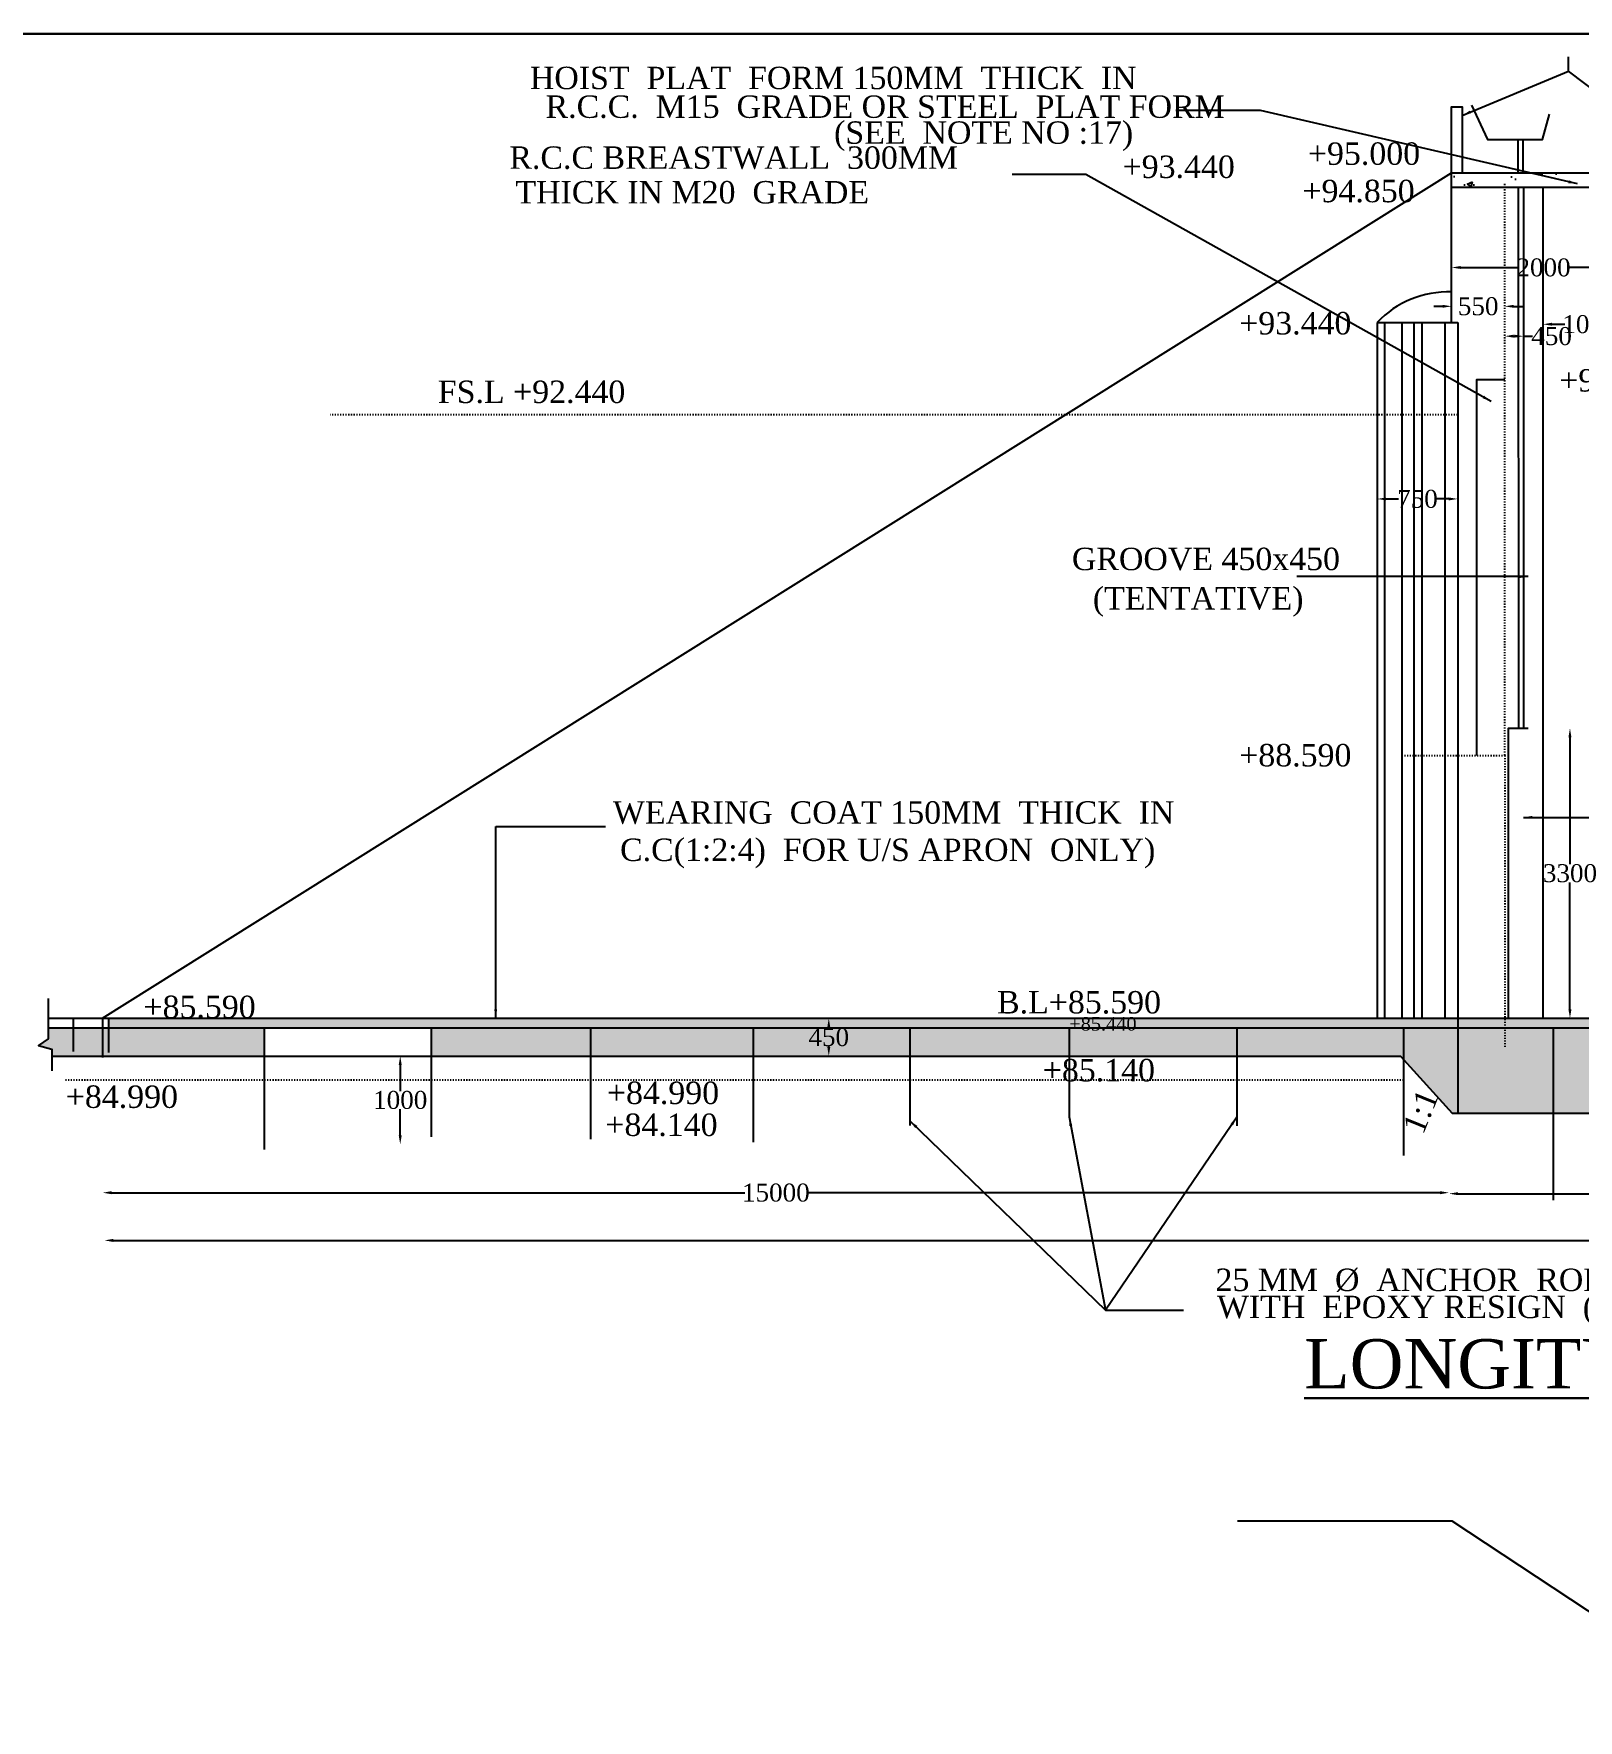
# Model space of a CAD drawing. Header units: millimetres. Extents: x 4336 to 90516, y 1888 to 56787.
# Drawn here: x 29564 to 46788, y 37980 to 56787 of the extents above; entities that cross this region are included whole.
import ezdxf

# ---------------------------------------------------------------- set-up
doc = ezdxf.new("R2010")
doc.units = ezdxf.units.MM
doc.header["$MEASUREMENT"] = 0
doc.header["$PDMODE"] = 66
doc.header["$PDSIZE"] = 170
doc.linetypes.add('ACAD_ISO03W100', pattern=[30, 12, -18])
for name, color, linetype in [('DIM', 5, 'Continuous'), ('DOT LINE', 3, 'ACAD_ISO03W100'), ('DWG. LINE', 1, 'Continuous'), ('HATCH', 2, 'Continuous'), ('TEXT', 7, 'Continuous')]:
    doc.layers.add(name, color=color, linetype=linetype)
doc.layers.add('TITLE', color=7, linetype='Continuous', lineweight=30)
doc.styles.get("Standard").update_dxf_attribs({"font": 'TIMES.TTF', "height": 200})
doc.dimstyles.get("Standard").update_dxf_attribs({"dimtxt": 200, "dimasz": 100, "dimexe": 0.18, "dimexo": 0.0625, "dimgap": 0.09, "dimtad": 0, "dimtih": 1, "dimtoh": 1, "dimdec": 1, "dimzin": 0, "dimdsep": 46, "dimtxsty": 'Standard', "dimcen": 0.09, "dimse1": 1, "dimse2": 1, "dimclrd": 5, "dimclre": 5, "dimclrt": 4, "dimadec": 0, "dimazin": 0, "dimtfac": 1, "dimtdec": 1, "dimtofl": 0, "dimtmove": 0, "dimatfit": 3, "dimfxl": 1, "dimtolj": 1, "dimtzin": 0, "dimarcsym": 0})

# ---------------------------------------------------------------- blocks, each defined once
blk = doc.blocks.new('*D189')
at = {"layer": 'Defpoints', "color": 0}
for p in [(33664, 45387), (33651, 44404), (33664, 44404)]:
    blk.add_point(p, dxfattribs=at)
at = {"layer": 'DIM', "color": 5, "lineweight": -2}
for p, q in [((33651, 45287), (33651, 44997)), ((33651, 44504), (33651, 44794))]:
    blk.add_line(p, q, dxfattribs=at)
at = {"layer": 'DIM', "color": 5}
for points in [[(33634, 45287), (33668, 45287), (33651, 45387)], [(33634, 44504), (33668, 44504), (33651, 44404)]]:
    blk.add_solid(points, dxfattribs=at)
at = {"layer": 'DIM', "color": 4, "insert": (33651, 44896), "char_height": 200, "attachment_point": 5}
blk.add_mtext('\\A1;1000', dxfattribs=at)
blk = doc.blocks.new('*D190')
at = {"layer": 'Defpoints', "color": 0}
for p in [(38430, 45808), (38430, 45387), (38430, 45387)]:
    blk.add_point(p, dxfattribs=at)
at = {"layer": 'DIM', "color": 5, "lineweight": -2}
for p, q in [((38430, 45708), (38430, 45699)), ((38430, 45487), (38430, 45496))]:
    blk.add_line(p, q, dxfattribs=at)
at = {"layer": 'DIM', "color": 5}
for points in [[(38414, 45708), (38447, 45708), (38430, 45808)], [(38414, 45487), (38447, 45487), (38430, 45387)]]:
    blk.add_solid(points, dxfattribs=at)
at = {"layer": 'DIM', "color": 4, "insert": (38430, 45597), "char_height": 200, "attachment_point": 5}
blk.add_mtext('\\A1;450', dxfattribs=at)
blk = doc.blocks.new('*D191')
at = {"layer": 'Defpoints', "color": 0}
for p in [(30333, 43835), (45347, 43863), (45347, 43835)]:
    blk.add_point(p, dxfattribs=at)
at = {"layer": 'DIM', "color": 5, "lineweight": -2}
for p, q in [((30433, 43863), (37493, 43863)), ((45247, 43863), (38186, 43863))]:
    blk.add_line(p, q, dxfattribs=at)
at = {"layer": 'DIM', "color": 5}
for points in [[(30433, 43880), (30433, 43846), (30333, 43863)], [(45247, 43880), (45247, 43846), (45347, 43863)]]:
    blk.add_solid(points, dxfattribs=at)
at = {"layer": 'DIM', "color": 4, "insert": (37840, 43863), "char_height": 200, "attachment_point": 5}
blk.add_mtext('\\A1;15000', dxfattribs=at)
blk = doc.blocks.new('*D192')
at = {"layer": 'Defpoints', "color": 0}
for p in [(45347, 43863), (52601, 43863), (52601, 43852)]:
    blk.add_point(p, dxfattribs=at)
at = {"layer": 'DIM', "color": 5, "lineweight": -2}
for p, q in [((45447, 43852), (48689, 43852)), ((52501, 43852), (49259, 43852))]:
    blk.add_line(p, q, dxfattribs=at)
at = {"layer": 'DIM', "color": 5}
for points in [[(45447, 43869), (45447, 43836), (45347, 43852)], [(52501, 43869), (52501, 43836), (52601, 43852)]]:
    blk.add_solid(points, dxfattribs=at)
at = {"layer": 'DIM', "color": 4, "insert": (48974, 43852), "char_height": 200, "attachment_point": 5}
blk.add_mtext('\\A1;7200', dxfattribs=at)
blk = doc.blocks.new('*D198')
at = {"layer": 'Defpoints', "color": 0}
for p in [(44546, 51599), (45444, 51599), (45444, 51599)]:
    blk.add_point(p, dxfattribs=at)
at = {"layer": 'DIM', "color": 5, "lineweight": -2}
for p, q in [((44646, 51599), (44784, 51599)), ((45344, 51599), (45206, 51599))]:
    blk.add_line(p, q, dxfattribs=at)
at = {"layer": 'DIM', "color": 5}
for points in [[(44646, 51616), (44646, 51583), (44546, 51599)], [(45344, 51616), (45344, 51583), (45444, 51599)]]:
    blk.add_solid(points, dxfattribs=at)
at = {"layer": 'DIM', "color": 4, "insert": (44995, 51599), "char_height": 200, "attachment_point": 5}
blk.add_mtext('\\A1;750', dxfattribs=at)
blk = doc.blocks.new('*D200')
at = {"layer": 'Defpoints', "color": 0}
for p in [(45376, 53873), (45968, 53873), (45968, 53747)]:
    blk.add_point(p, dxfattribs=at)
at = {"layer": 'DIM', "color": 5, "lineweight": -2}
for p, q in [((45276, 53747), (45176, 53747)), ((46068, 53747), (46168, 53747))]:
    blk.add_line(p, q, dxfattribs=at)
at = {"layer": 'DIM', "color": 5}
for points in [[(45276, 53764), (45276, 53731), (45376, 53747)], [(46068, 53764), (46068, 53731), (45968, 53747)]]:
    blk.add_solid(points, dxfattribs=at)
at = {"layer": 'DIM', "color": 4, "insert": (45672, 53747), "char_height": 200, "attachment_point": 5}
blk.add_mtext('\\A1;550', dxfattribs=at)
blk = doc.blocks.new('*D201')
at = {"layer": 'Defpoints', "color": 0}
for p in [(45376, 54179), (47426, 54180), (47426, 54179)]:
    blk.add_point(p, dxfattribs=at)
at = {"layer": 'DIM', "color": 5, "lineweight": -2}
for p, q in [((45476, 54180), (46114, 54180)), ((47326, 54180), (46688, 54180))]:
    blk.add_line(p, q, dxfattribs=at)
at = {"layer": 'DIM', "color": 5}
for points in [[(45476, 54197), (45476, 54164), (45376, 54180)], [(47326, 54197), (47326, 54164), (47426, 54180)]]:
    blk.add_solid(points, dxfattribs=at)
at = {"layer": 'DIM', "color": 4, "insert": (46401, 54180), "char_height": 200, "attachment_point": 5}
blk.add_mtext('\\A1;2000', dxfattribs=at)
blk = doc.blocks.new('*D202')
at = {"layer": 'Defpoints', "color": 0}
for p in [(46394, 53542), (47432, 53547), (47432, 53542)]:
    blk.add_point(p, dxfattribs=at)
at = {"layer": 'DIM', "color": 5, "lineweight": -2}
for p, q in [((46494, 53547), (46640, 53547)), ((47332, 53547), (47186, 53547))]:
    blk.add_line(p, q, dxfattribs=at)
at = {"layer": 'DIM', "color": 5}
for points in [[(46494, 53564), (46494, 53531), (46394, 53547)], [(47332, 53564), (47332, 53531), (47432, 53547)]]:
    blk.add_solid(points, dxfattribs=at)
at = {"layer": 'DIM', "color": 4, "insert": (46913, 53547), "char_height": 200, "attachment_point": 5}
blk.add_mtext('\\A1;1000', dxfattribs=at)
blk = doc.blocks.new('*D203')
at = {"layer": 'Defpoints', "color": 0}
for p in [(45968, 53480), (46177, 53480), (46177, 53414)]:
    blk.add_point(p, dxfattribs=at)
at = {"layer": 'DIM', "color": 5, "lineweight": -2}
for p, q in [((46068, 53414), (46077, 53414)), ((46177, 53414), (46277, 53414))]:
    blk.add_line(p, q, dxfattribs=at)
at = {"layer": 'DIM', "color": 5}
for points in [[(46068, 53431), (46068, 53398), (45968, 53414)], [(46077, 53431), (46077, 53398), (46177, 53414)]]:
    blk.add_solid(points, dxfattribs=at)
at = {"layer": 'DIM', "color": 4, "insert": (46491, 53414), "char_height": 200, "attachment_point": 5}
blk.add_mtext('\\A1;450', dxfattribs=at)
blk = doc.blocks.new('*D206')
at = {"layer": 'Defpoints', "color": 0}
for p in [(30352, 43318), (68304, 43331), (68304, 43318)]:
    blk.add_point(p, dxfattribs=at)
at = {"layer": 'DIM', "color": 5, "lineweight": -2}
for p, q in [((30452, 43331), (56164, 43331)), ((68204, 43331), (57028, 43331))]:
    blk.add_line(p, q, dxfattribs=at)
at = {"layer": 'DIM', "color": 5}
for points in [[(30452, 43348), (30452, 43314), (30352, 43331)], [(68204, 43348), (68204, 43314), (68304, 43331)]]:
    blk.add_solid(points, dxfattribs=at)
at = {"layer": 'DIM', "color": 4, "insert": (56596, 43331), "char_height": 200, "attachment_point": 5}
blk.add_mtext('\\A1;378800', dxfattribs=at)
blk = doc.blocks.new('*D217')
at = {"layer": 'Defpoints', "color": 0}
for p in [(46696, 49042), (46696, 45808), (46696, 45808)]:
    blk.add_point(p, dxfattribs=at)
at = {"layer": 'DIM', "color": 5, "lineweight": -2}
for p, q in [((46696, 48942), (46696, 47527)), ((46696, 45908), (46696, 47323))]:
    blk.add_line(p, q, dxfattribs=at)
at = {"layer": 'DIM', "color": 5}
for points in [[(46679, 48942), (46712, 48942), (46696, 49042)], [(46679, 45908), (46712, 45908), (46696, 45808)]]:
    blk.add_solid(points, dxfattribs=at)
at = {"layer": 'DIM', "color": 4, "insert": (46696, 47425), "char_height": 200, "attachment_point": 5}
blk.add_mtext('\\A1;3300', dxfattribs=at)

msp = doc.modelspace()

# ---------------------------------------------------------------- hatches: boundary and pattern name
at = {"layer": 'HATCH'}
h = msp.add_hatch(dxfattribs=at)
h.set_pattern_fill('AR-CONC', color=256, scale=90, style=0)
h.set_pattern_definition([(50, (0, 0), (645.534, -56.477), [67.5, -742.5]), (355, (0, 0), (-124.876, 676.973), [54, -594]), (100.4514, (53.8, -4.7), (520.6584, 620.4956), [57.366, -631.028]), (46.1842, (0, 180), (960.517, -148.967), [101.25, -1113.75]), (96.6356, (80, 167.6), (841.196, 876.706), [86.049, -946.542]), (351.1842, (0, 180), (841.196, 876.707), [81, -891]), (21, (90, 135), (537.2163, -362.357), [67.5, -742.5]), (326, (90, 135), (218.984, 652.635), [54, -594]), (71.4514, (134.77, 104.8), (756.2004, 290.2774), [57.366, -631.028]), (37.5, (0, 0), (10.9439, 299.6045), [0, -586.8, 0, -603, 0, -596.25]), (7.5, (0, 0), (236.7626, 354.9705), [0, -343.8, 0, -573.3, 0, -227.25]), (327.5, (-200.7, 0), (480.4402, -20.2994), [0, -225, 0, -702, 0, -931.5]), (317.5, (-290.7, 0), (524.8676, 90.0945), [0, -292.5, 0, -466.2, 0, -661.5])])
h.paths.add_polyline_path([(47392.44, 55236.49), (45375.94, 55236.49), (45375.94, 55074.02), (47392.44, 55074.02)])
h.paths.add_polyline_path([(47881.59, 55491.15), (47656.21, 55491.15), (47656.21, 55530.92), (47392.44, 55530.92), (47392.44, 55216.9), (47881.59, 55216.9)])
h.paths.add_polyline_path([(52560.99, 55153.32), (47392.44, 55153.32), (47392.44, 55074.02), (47392.44, 54825.91), (52560.99, 54825.91)])
h.paths.add_polyline_path([(52560.99, 54825.91), (47392.44, 54825.91), (47392.44, 54505.39), (52560.99, 54505.39)])
h.paths.add_polyline_path([(52560.99, 55931.16), (52458.09, 55931.16), (52458.09, 55491.74), (52113.7, 55491.74), (52113.7, 55216.9), (52560.99, 55216.9)])
h.paths.add_polyline_path([(48601.29, 54783.57), (52205.83, 54783.57), (52205.83, 55166.95), (48601.29, 55166.95)], flags=9)
h.paths.add_polyline_path([(48735.58, 54461.48), (52425.11, 54461.48), (52425.11, 54854.33), (48735.58, 54854.33)], flags=9)
h = msp.add_hatch(dxfattribs=at)
h.set_pattern_fill('AR-CONC', color=256, scale=100, style=0)
h.set_pattern_definition([(50, (0, 0), (717.26, -62.752), [75, -825]), (355, (0, 0), (-138.7513, 752.192), [60, -660]), (100.4514, (59.8, -5.2), (578.5094, 689.4395), [63.74, -701.142]), (46.1842, (0, 200), (1067.241, -165.519), [112.5, -1237.5]), (96.6356, (88.9, 186.2), (934.663, 974.118), [95.61, -1051.713]), (351.1842, (0, 200), (934.662, 974.119), [90, -990]), (21, (100, 150), (596.907, -402.619), [75, -825]), (326, (100, 150), (243.3153, 725.15), [60, -660]), (71.4514, (149.74, 116.45), (840.2226, 322.5305), [63.74, -701.142]), (37.5, (0, 0), (12.15986, 332.89385), [0, -652, 0, -670, 0, -662.5]), (7.5, (0, 0), (263.0695, 394.4117), [0, -382, 0, -637, 0, -252.5]), (327.5, (-223, 0), (533.8224, -22.5549), [0, -250, 0, -780, 0, -1035]), (317.5, (-323, 0), (583.1862, 100.105), [0, -325, 0, -518, 0, -735])])
h.paths.add_polyline_path([(52560.99, 45807.89), (30398.05, 45807.89), (30398.05, 45700.56), (33997.93, 45700.56), (33997.93, 45387.08), (44807.06, 45387.08), (45382.92, 44749.17), (67424.52, 44749.17), (67712.7, 44057.24), (68284.99, 44057.24), (68284.99, 45756.15), (67655.04, 45756.15), (66910.79, 45414.29), (53345.67, 45414.29)])
h.paths.add_polyline_path([(32133.29, 45700.56), (30329.86, 45700.56), (30329.86, 45387.08), (32133.29, 45387.08)])
h.paths.add_polyline_path([(29725.49, 45700.56), (29725.49, 45579.63), (29618.91, 45504.41), (29765.22, 45463.25), (29765.22, 45387.08), (30329.86, 45387.08), (30329.86, 45700.56)])

# ---------------------------------------------------------------- linework, layer by layer
at = {"layer": 'DOT LINE'}
for points in [[(45967.72, 48740.01), (45967.72, 55118.17)], [(45443.67, 52537.96), (32868.87, 52537.96)], [(44820.7, 48740.01), (45967.72, 48740.01), (45967.72, 45483.22)], [(44839.89, 45116.31), (29908.47, 45116.31)]]:
    msp.add_lwpolyline(points, dxfattribs=at)
at = {"layer": 'DWG. LINE'}
for p, q in [((30329.86, 45807.89), (45375.94, 55237.66)), ((44545.99, 53566.74), (45443.67, 53566.74)), ((45443.67, 53566.74), (45443.67, 44749.17))]:
    msp.add_line(p, q, dxfattribs=at)
for points in [[(45375.94, 53566.74), (45375.94, 55972.08), (45493.68, 55972.08), (45493.68, 55236.49)], [(45596.37, 55991.11), (45774.77, 55608.74), (46387.68, 55608.74), (46468.25, 55890.48)], [(46117.24, 55236.49), (46117.24, 55612.02)], [(46174.64, 55236.49), (46174.64, 55608.74)], [(45375.94, 55236.49), (47392.44, 55236.49)], [(47412.42, 55074.02), (45375.94, 55074.02)], [(46119.78, 55074.02), (46121.74, 49041.8)], [(46177.04, 55074.02), (46177.04, 49041.8)], [(46394.18, 55074.02), (46394.18, 45807.89)], [(44545.99, 53566.74), (44545.99, 45807.89)], [(44627.15, 53566.74), (44627.15, 45807.89)], [(44820.7, 53566.74), (44820.7, 45807.89)], [(44953.89, 53566.74), (44953.89, 45807.89)], [(45045.46, 53566.74), (45045.46, 45807.89)], [(45300.25, 53566.74), (45300.25, 45807.89)], [(45655.75, 48740.01), (45655.75, 52929.65), (45967.72, 52929.65)], [(29765.22, 45387.08), (44807.06, 45387.08), (45382.92, 44749.17), (67424.52, 44749.17), (67712.7, 44057.24), (68284.99, 44057.24), (68284.99, 49826.41), (88956.19, 49826.41)], [(46011.97, 45807.89), (46011.97, 49041.8), (46231.5, 49041.8)], [(29725.49, 46028.39), (29725.49, 45579.63), (29618.91, 45504.41), (29765.22, 45463.25), (29765.22, 45223.4)], [(29725.49, 45807.89), (52560.99, 45807.89), (53345.67, 45414.29), (66910.79, 45414.29), (67655.04, 45756.15), (68284.99, 45756.15)], [(30002.24, 45807.89), (30002.24, 45438.84)], [(30329.86, 45807.89), (30329.86, 45369.27)], [(30398.05, 45807.89), (30398.05, 45426.1)], [(29725.49, 45700.56), (52497.93, 45700.56), (53309.76, 45286.37), (66982.64, 45286.37), (67657.44, 45643.51)], [(32133.29, 45700.56), (32133.29, 44344.56)], [(33997.93, 45700.56), (33997.93, 44487)], [(35773.54, 45700.56), (35773.54, 44460.49)], [(37587.09, 45700.56), (37587.09, 44426.68)], [(39333.32, 45700.56), (39333.32, 44611.54)], [(41111.71, 45700.56), (41111.71, 44708.71)], [(42981.03, 45700.56), (42981.03, 44609.66)], [(44839.89, 45700.56), (44839.89, 44276.22)], [(46509.41, 45700.56), (46509.41, 43781.36)], [(42988.93, 40204.1), (45378.46, 40204.1), (47072.34, 39085.11)]]:
    msp.add_lwpolyline(points, dxfattribs=at)
msp.add_arc((45336.24, 52821.94), 1085.92, 87.905113, 136.696001, dxfattribs=at)
at = {"layer": 'TITLE', "lineweight": 30}
msp.add_lwpolyline([(4336.5, 56787), (89452, 56787), (89452, 1887.5), (4336.5, 1887.5), (4336.5, 56787)], close=True, dxfattribs=at)

# ---------------------------------------------------------------- texts
at = {"layer": 'TEXT'}
for s, height, p in [('HOIST  PLAT  FORM 150MM  THICK  IN', 250, (35096.99, 56169.21)), ('R.C.C.  M15  GRADE OR STEEL  PLAT FORM', 250, (35271.83, 55848.95)), ('(SEE  NOTE NO :17)', 250, (38489.56, 55559.75)), ('R.C.C BREASTWALL  300MM', 250, (34868.03, 55280.58)), ('+95.000', 250, (43773.42, 55325.02)), ('+93.440', 250, (41707, 55178.33)), ('THICK IN M20  GRADE', 250, (34935.7, 54894.26)), ('+94.850', 250, (43712.58, 54908.23)), ('+93.440', 250, (43007.22, 53433.81)), ('+92.740', 250, (46576.22, 52797.16)), ('FS.L +92.440', 250, (34070.4, 52668.97)), ('GROOVE 450x450', 250, (41141.62, 50805.28)), ('(TENTATIVE)', 250, (41375.41, 50366.24)), ('+88.590', 250, (43007.22, 48616.85)), ('WEARING  COAT 150MM  THICK  IN', 250, (36022.86, 47978.06)), ('C.C(1:2:4)  FOR U/S APRON  ONLY)', 250, (36102.6, 47562.05)), ('B.L+85.590', 250, (40306.92, 45861.82)), ('+85.590', 250, (30787.64, 45809.49)), ('+85.440', 150, (41111.71, 45671.09)), ('+85.140', 250, (40816.7, 45104.4)), ('+84.990', 250, (29921.35, 44808.73)), ('+84.990', 250, (35955.96, 44851.77)), ('+84.140', 250, (35938.77, 44495.43)), ('25 MM  %%C  ANCHOR  RODS  AT  1800 MM C/C STAGERED', 250, (42743.09, 42766.66)), ('WITH  EPOXY RESIGN  (SEE  NOTE  NO :13)', 250, (42759.34, 42464.69))]:
    msp.add_text(s, height=height, dxfattribs=at).set_placement(p)
msp.add_text('1:1', height=250, rotation=67.914955, dxfattribs=at).set_placement((45054.97, 44497.87))
at = {"layer": 'TITLE'}
msp.add_text('%%ULONGITUDINAL  SECTION  ON  AB', height=550, dxfattribs=at).set_placement((43731.86, 41680.32))

# ---------------------------------------------------------------- dimensions: what is measured, and where the dimension line sits
at = {"layer": 'DIM'}
for p1, p2, distance, text, picture, middle in [((45375.94, 54179.06), (47426.44, 54179.06), 1.36, '2000', '*D201', (46401.19, 54180.41)), ((46394.18, 53542.38), (47432.44, 53542.38), 4.84, '1000', '*D202', (46913.31, 53547.21)), ((44545.99, 51599.36), (45443.67, 51599.36), 0, '750', '*D198', (44994.83, 51599.36)), ((46695.64, 49042.39), (46695.64, 45807.89), 0, '3300', '*D217', (46695.64, 47425.14)), ((38430.24, 45807.89), (38430.24, 45387.08), 0, '450', '*D190', (38430.24, 45597.49)), ((33664.39, 45387.08), (33664.39, 44404.18), -13.5, '1000', '*D189', (33650.89, 44895.63)), ((30332.62, 43834.98), (45346.58, 43834.98), 27.98, '15000', '*D191', (37839.6, 43862.96)), ((45346.58, 43862.96), (52601.13, 43862.96), -10.65, '7200', '*D192', (48973.85, 43852.3))]:
    dim = msp.add_aligned_dim(p1=p1, p2=p2, distance=distance, text=text, dimstyle='Standard', dxfattribs=at)
    dim.commit()
    dim.dimension.update_dxf_attribs({"geometry": picture, "text_midpoint": middle})
for base, p1, p2, text, picture, middle in [((45967.72, 53747.38), (45375.94, 53873.43), (45967.72, 53873.43), '550', '*D200', (45671.83, 53747.38)), ((46177.04, 53414.4), (45967.72, 53480.15), (46177.04, 53480.15), '450', '*D203', (46491.05, 53414.4)), ((68303.52, 43331.16), (30351.79, 43317.71), (68303.52, 43317.71), '378800', '*D206', (56595.82, 43331.16))]:
    dim = msp.add_linear_dim(base=base, p1=p1, p2=p2, angle=0, text=text, dimstyle='Standard', dxfattribs=at)
    dim.commit()
    dim.dimension.update_dxf_attribs({"geometry": picture, "text_midpoint": middle, "dimtype": 161})

# ---------------------------------------------------------------- leaders
for points in [[(47392.44, 55828.77), (46678.13, 56370.49), (46678.13, 56530.97)], [(45493.68, 55875.75), (46678.13, 56370.49)], [(46778.48, 55113.77), (43243.8, 55932.12), (42299.82, 55932.12)], [(45817.68, 52686.83), (41296.73, 55218.25), (40473.58, 55218.25)], [(46231.5, 50733.44), (43650.49, 50733.44)], [(46177.48, 48048.85), (48048.76, 48048.85)], [(34715.56, 45807.89), (34715.56, 47946.09), (35940.5, 47946.09)], [(39333.32, 44666.01), (41514.35, 42553.79), (42384.51, 42553.79)], [(41111.71, 44708.71), (41514.35, 42553.79)], [(42981.03, 44704.99), (41514.35, 42553.79)]]:
    msp.add_leader(points, dimstyle='Standard', override={"dimgap": 0.09, "dimtad": 0}, dxfattribs=at)

doc.saveas('drawing.dxf')
